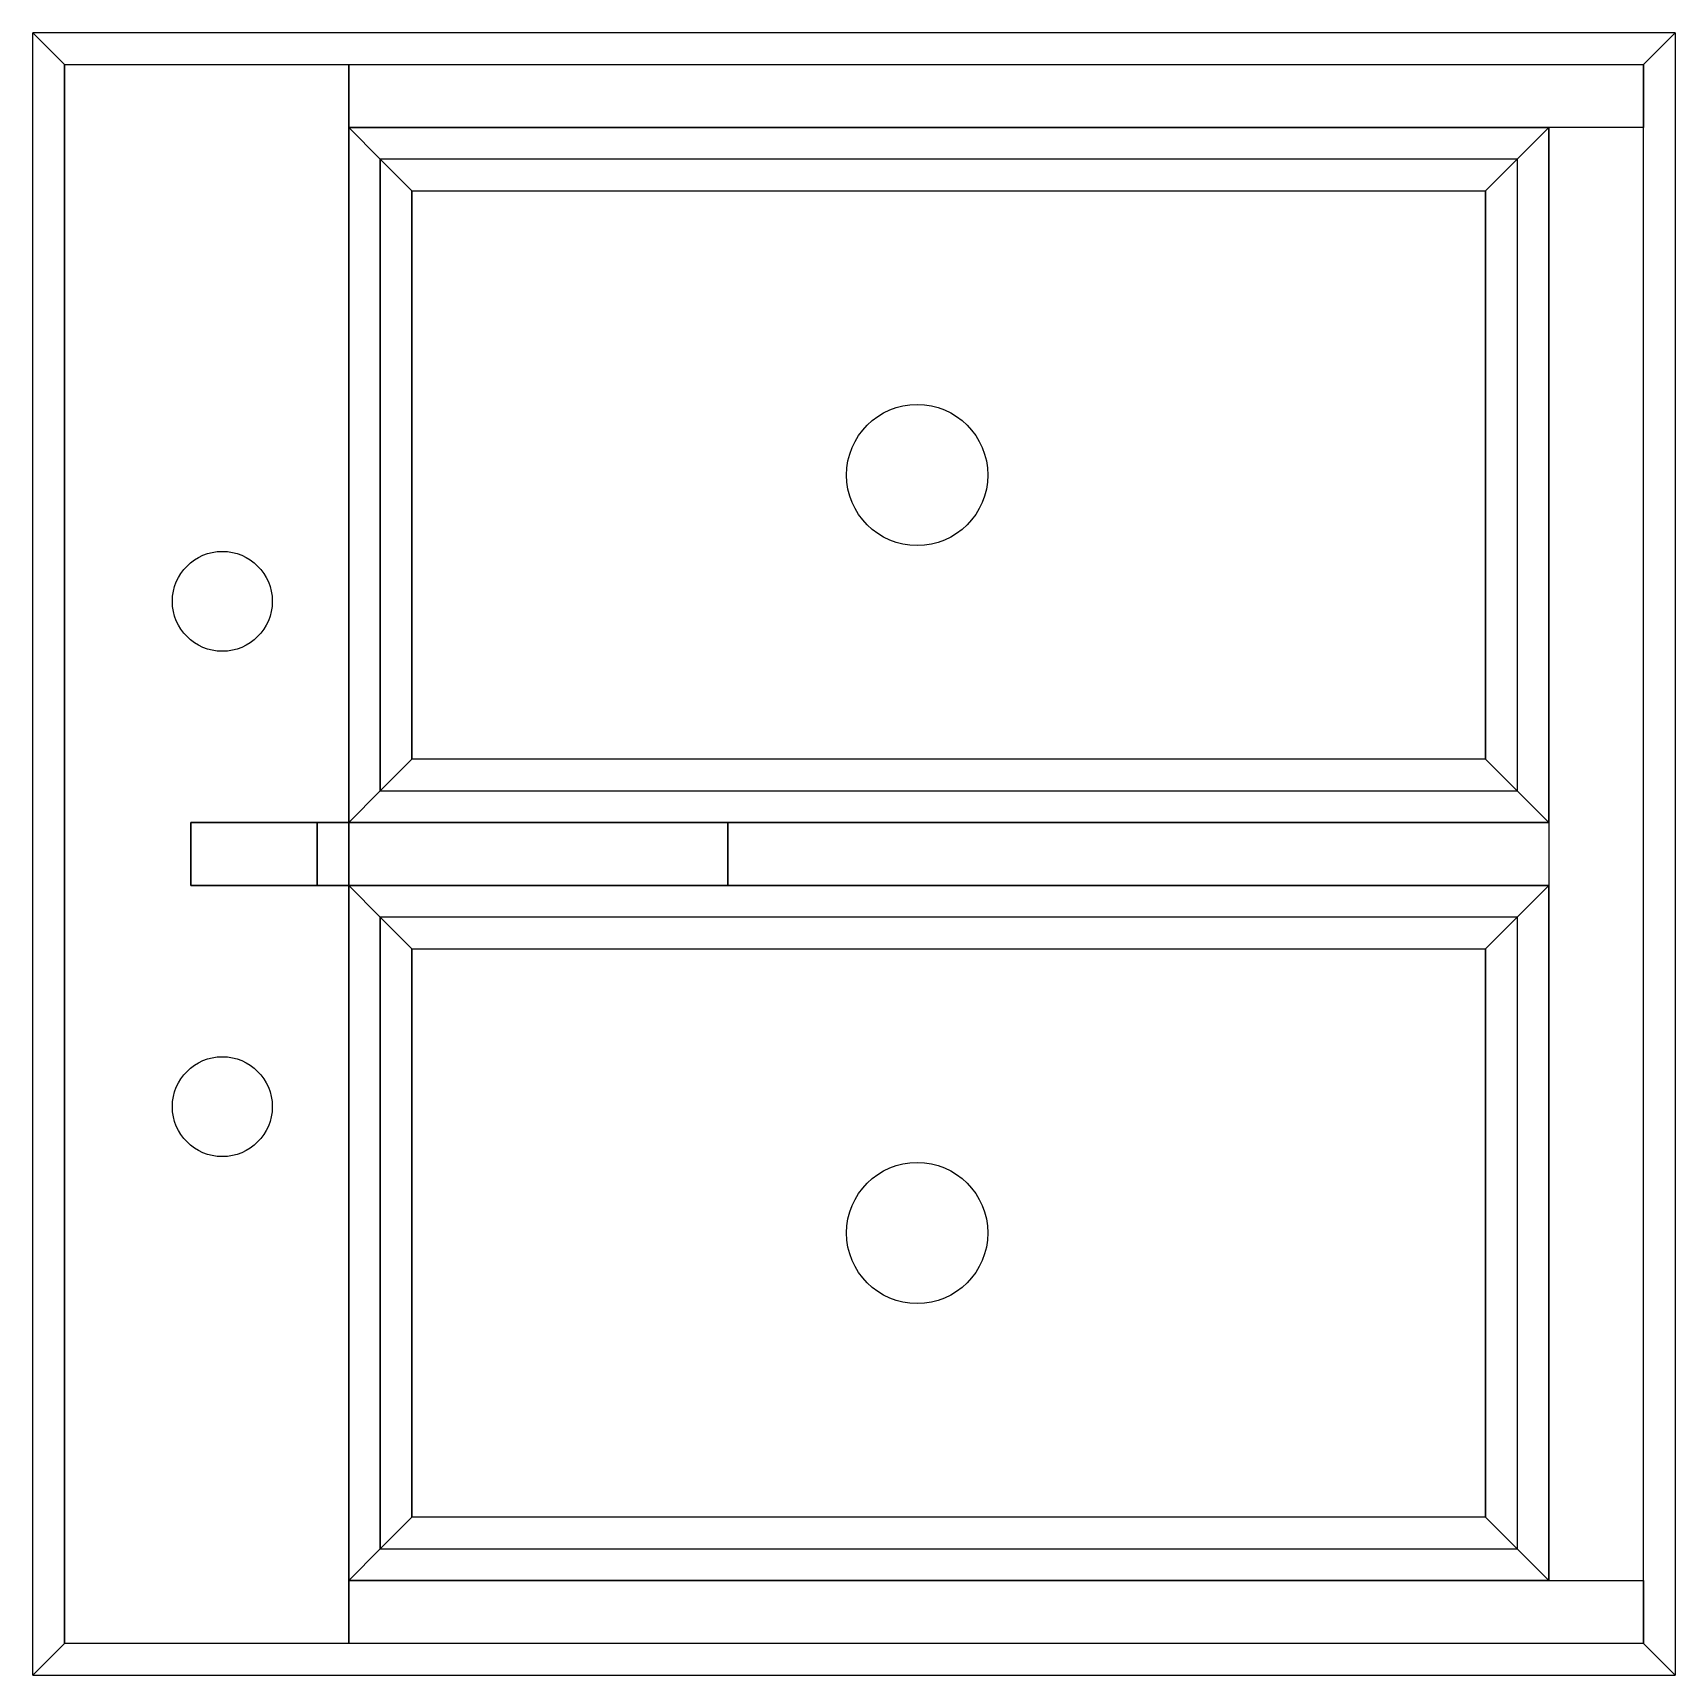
# Model space of a CAD drawing. Extents: x -168 to 560, y -70 to 658.
import ezdxf

# ---------------------------------------------------------------- set-up
doc = ezdxf.new("R2010")
doc.units = 0
doc.header["$MEASUREMENT"] = 0
doc.layers.add('3D', color=4, linetype='CONTINUOUS')

msp = doc.modelspace()

# ---------------------------------------------------------------- linework, layer by layer
at = {"layer": '3D'}
for centre, radius in [((224, 462, 7), 31.3), ((-84, 406, 707), 22.14), ((-84, 182, 707), 22.14), ((224, 126, 7), 31.3)]:
    msp.add_circle(centre, radius, dxfattribs=at)
at = {"layer": '3D', "linetype": 'CONTINUOUS'}
for points in [[(-168, -70, 700), (-168, 658, 700), (-154, 644, 707), (-154, -56, 707)], [(-168, 658, 700), (-154, 644, 707), (546, 644, 707), (560, 658, 700)], [(546, 644, 707), (560, 658, 700), (560, -70, 700), (546, -56, 707)], [(-154, -56, 707), (-154, 644, 707), (-28, 644, 707), (-28, -56, 707)], [(-28, 644, 707), (546, 644, 707), (546, 616, 707), (-28, 616, 707)], [(-14, 322, 700), (-28, 308, 707), (-28, 616, 707), (-14, 602, 700)], [(-14, 602, 700), (-28, 616, 707), (504, 616, 707), (490, 602, 700)], [(504, 616, 707), (490, 602, 700), (490, 322, 700), (504, 308, 707)], [(546, -28, 707), (546, 616, 707), (504, 616, 707), (504, -28, 707)], [(-14, 602, 700), (0, 588), (0, 336), (-14, 322, 700)], [(0, 588), (476, 588), (490, 602, 700), (-14, 602, 700)], [(490, 322, 700), (476, 336), (476, 588), (490, 602, 700)], [(0, 336), (0, 588), (476, 588), (476, 336)], [(0, 336), (-14, 322, 700), (490, 322, 700), (476, 336)], [(490, 322, 700), (504, 308, 707), (-28, 308, 707), (-14, 322, 700)], [(-98, 308, 707), (-42, 308, 707), (-42, 308, 805), (-98, 308, 770)], [(-98, 280, 707), (-98, 308, 707), (-98, 308, 770), (-98, 280, 770)], [(-98, 308, 770), (140, 308, 924), (140, 308, 966), (-98, 308, 812)], [(-98, 308, 770), (-98, 280, 770), (-98, 280, 812), (-98, 308, 812)], [(-98, 308, 812), (-98, 280, 812), (140, 280, 966), (140, 308, 966)], [(-42, 280, 707), (-42, 308, 707), (-42, 308, 805), (-42, 280, 805)], [(-28, 308, 707), (504, 308, 707), (504, 280, 707), (-28, 280, 707)], [(140, 280, 966), (140, 308, 966), (140, 308, 924), (140, 280, 924)], [(-98, 280, 707), (-42, 280, 707), (-42, 280, 805), (-98, 280, 770)], [(-98, 280, 770), (140, 280, 924), (140, 280, 966), (-98, 280, 812)], [(-14, 266, 700), (-28, 280, 707), (504, 280, 707), (490, 266, 700)], [(-14, -14, 700), (-28, -28, 707), (-28, 280, 707), (-14, 266, 700)], [(504, 280, 707), (490, 266, 700), (490, -14, 700), (504, -28, 707)], [(-14, 266, 700), (0, 252), (0, 0), (-14, -14, 700)], [(0, 252), (476, 252), (490, 266, 700), (-14, 266, 700)], [(490, -14, 700), (476, 0), (476, 252), (490, 266, 700)], [(476, 252), (476, 0), (0, 0), (0, 252)], [(0, 0), (-14, -14, 700), (490, -14, 700), (476, 0)], [(490, -14, 700), (504, -28, 707), (-28, -28, 707), (-14, -14, 700)], [(-28, -28, 707), (546, -28, 707), (546, -56, 707), (-28, -56, 707)], [(-168, -70, 700), (560, -70, 700), (546, -56, 707), (-154, -56, 707)]]:
    msp.add_3dface(points, dxfattribs=at)

doc.saveas('drawing.dxf')
